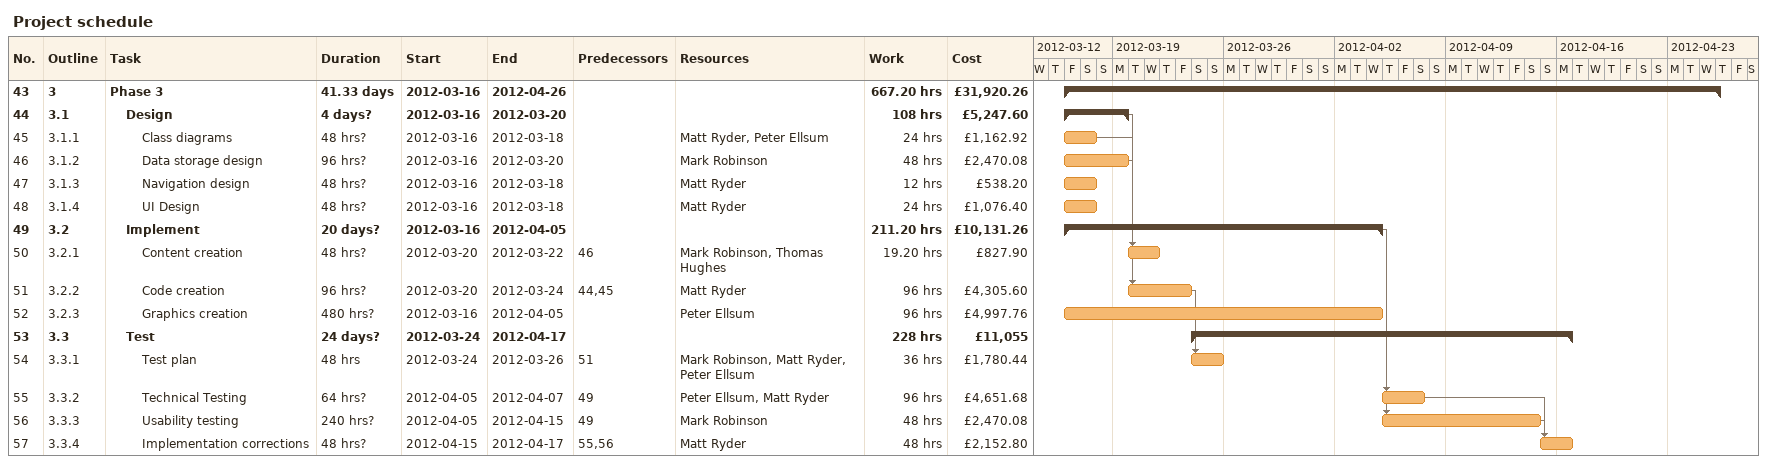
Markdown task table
Project schedule

| ID | WBS | Task | Duration | Start | Finish | Predecessors | Resources | Work (h) | Cost (£) |
|---|---|---|---|---|---|---|---|---|---|
| 43 | 3 | **Phase 3** | 41.33d | 2012-03-16 | 2012-04-26 |  |  | 667.20 | 31920.26 |
| 44 | 3.1 | **Design** | 4d? | 2012-03-16 | 2012-03-20 |  |  | 108 | 5247.60 |
| 45 | 3.1.1 | Class diagrams | 48h? | 2012-03-16 | 2012-03-18 |  | Matt Ryder, Peter Ellsum | 24 | 1162.92 |
| 46 | 3.1.2 | Data storage design | 96h? | 2012-03-16 | 2012-03-20 |  | Mark Robinson | 48 | 2470.08 |
| 47 | 3.1.3 | Navigation design | 48h? | 2012-03-16 | 2012-03-18 |  | Matt Ryder | 12 | 538.20 |
| 48 | 3.1.4 | UI Design | 48h? | 2012-03-16 | 2012-03-18 |  | Matt Ryder | 24 | 1076.40 |
| 49 | 3.2 | **Implement** | 20d? | 2012-03-16 | 2012-04-05 |  |  | 211.20 | 10131.26 |
| 50 | 3.2.1 | Content creation | 48h? | 2012-03-20 | 2012-03-22 | 46 | Mark Robinson, Thomas Hughes | 19.20 | 827.90 |
| 51 | 3.2.2 | Code creation | 96h? | 2012-03-20 | 2012-03-24 | 44, 45 | Matt Ryder | 96 | 4305.60 |
| 52 | 3.2.3 | Graphics creation | 480h? | 2012-03-16 | 2012-04-05 |  | Peter Ellsum | 96 | 4997.76 |
| 53 | 3.3 | **Test** | 24d? | 2012-03-24 | 2012-04-17 |  |  | 228 | 11055 |
| 54 | 3.3.1 | Test plan | 48h | 2012-03-24 | 2012-03-26 | 51 | Mark Robinson, Matt Ryder, Peter Ellsum | 36 | 1780.44 |
| 55 | 3.3.2 | Technical Testing | 64h? | 2012-04-05 | 2012-04-07 | 49 | Peter Ellsum, Matt Ryder | 96 | 4651.68 |
| 56 | 3.3.3 | Usability testing | 240h? | 2012-04-05 | 2012-04-15 | 49 | Mark Robinson | 48 | 2470.08 |
| 57 | 3.3.4 | Implementation corrections | 48h? | 2012-04-15 | 2012-04-17 | 55, 56 | Matt Ryder | 48 | 2152.80 |
